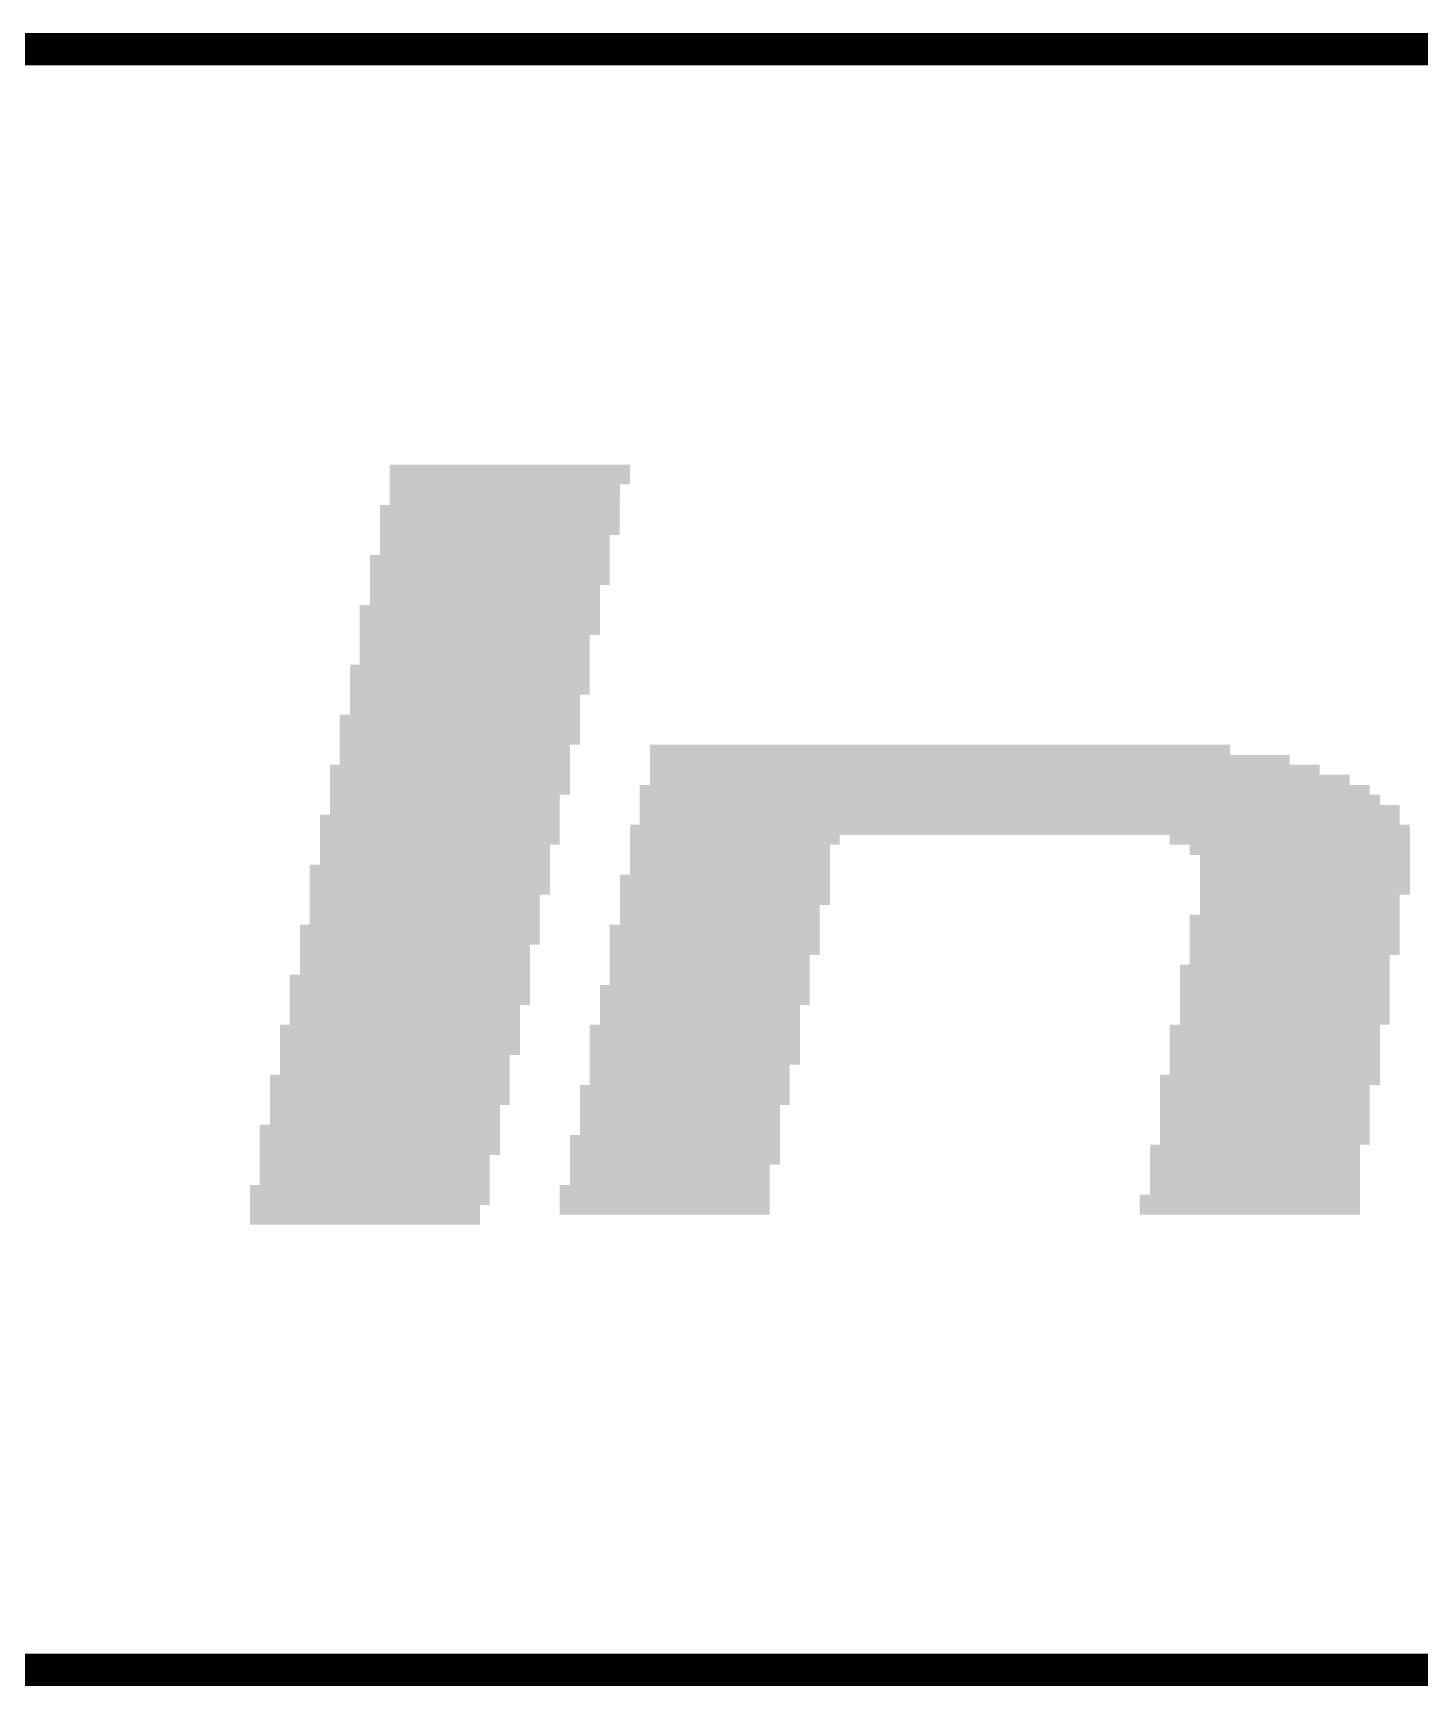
# Model space of a CAD drawing. Extents: x -0.1 to 57.1, y -0.1 to 42.5.
# Drawn here: x 6.454 to 9.451, y 38.965 to 42.535 of the extents above; entities that cross this region are included whole.
import ezdxf

# ---------------------------------------------------------------- set-up
doc = ezdxf.new("R2010")
doc.units = 0
doc.header["$MEASUREMENT"] = 0
doc.layers.add('03_ASSY2_GBR', color=2, linetype='CONTINUOUS')

msp = doc.modelspace()

# ---------------------------------------------------------------- linework, layer by layer
at = {"layer": '03_ASSY2_GBR', "const_width": 0.07}
for points in [[(19.75, 42.5), (2.25, 42.5)], [(2.25, 39), (19.75, 39)]]:
    msp.add_lwpolyline(points, dxfattribs=at)
at = {"layer": '03_ASSY2_GBR'}
for points in [[(7.22501, 41.560054), (7.225018, 41.602928), (7.74398, 41.560054), (7.744, 41.602928)], [(7.225018, 41.602928), (7.22502, 41.602946), (7.744, 41.602928), (7.743982, 41.602946)], [(7.22502, 41.602946), (7.225054, 41.60298), (7.743982, 41.602946), (7.743946, 41.60298)], [(7.225054, 41.60298), (7.225074, 41.603), (7.743946, 41.60298), (7.225074, 41.603)], [(7.225, 41.516148), (7.22501, 41.559852), (7.72199, 41.516148), (7.722, 41.559852)], [(7.22501, 41.56), (7.22501, 41.560054), (7.743926, 41.56), (7.74398, 41.560054)], [(7.22501, 41.55998), (7.22501, 41.56), (7.722128, 41.55998), (7.743926, 41.56)], [(7.22501, 41.559852), (7.22501, 41.55998), (7.722, 41.559852), (7.722128, 41.55998)], [(7.204006, 41.451054), (7.20402, 41.515946), (7.72198, 41.451054), (7.72199, 41.515946)], [(7.20402, 41.515946), (7.204074, 41.516), (7.72199, 41.515946), (7.72199, 41.516)], [(7.204074, 41.516), (7.224872, 41.51602), (7.72199, 41.516), (7.72199, 41.51602)], [(7.224872, 41.51602), (7.225, 41.516148), (7.72199, 41.51602), (7.72199, 41.516148)], [(7.204, 41.408148), (7.204006, 41.450852), (7.699992, 41.408148), (7.7, 41.450852)], [(7.204006, 41.451), (7.204006, 41.451054), (7.721926, 41.451), (7.72198, 41.451054)], [(7.204006, 41.45098), (7.204006, 41.451), (7.700128, 41.45098), (7.721926, 41.451)], [(7.204006, 41.450852), (7.204006, 41.45098), (7.7, 41.450852), (7.700128, 41.45098)], [(7.182006, 41.343054), (7.18202, 41.407946), (7.69998, 41.343054), (7.699992, 41.407946)], [(7.18202, 41.407946), (7.182074, 41.408), (7.699992, 41.407946), (7.699992, 41.408)], [(7.182074, 41.408), (7.203872, 41.40802), (7.699992, 41.408), (7.699992, 41.40802)], [(7.203872, 41.40802), (7.204, 41.408148), (7.699992, 41.40802), (7.699992, 41.408148)], [(7.182, 41.300148), (7.182006, 41.342852), (7.678992, 41.300148), (7.679, 41.342852)], [(7.182006, 41.343), (7.182006, 41.343054), (7.699926, 41.343), (7.69998, 41.343054)], [(7.182006, 41.34298), (7.182006, 41.343), (7.679128, 41.34298), (7.699926, 41.343)], [(7.182006, 41.342852), (7.182006, 41.34298), (7.679, 41.342852), (7.679128, 41.34298)], [(7.160008, 41.235054), (7.16002, 41.299946), (7.67898, 41.235054), (7.678992, 41.299946)], [(7.16002, 41.299946), (7.160074, 41.3), (7.678992, 41.299946), (7.678992, 41.3)], [(7.160074, 41.3), (7.181872, 41.30002), (7.678992, 41.3), (7.678992, 41.30002)], [(7.181872, 41.30002), (7.182, 41.300148), (7.678992, 41.30002), (7.678992, 41.300148)], [(7.16, 41.171148), (7.160008, 41.234852), (7.65699, 41.171148), (7.657, 41.234852)], [(7.160008, 41.235), (7.160008, 41.235054), (7.678926, 41.235), (7.67898, 41.235054)], [(7.160008, 41.23498), (7.160008, 41.235), (7.657128, 41.23498), (7.678926, 41.235)], [(7.160008, 41.234852), (7.160008, 41.23498), (7.657, 41.234852), (7.657128, 41.23498)], [(7.139006, 41.106054), (7.13902, 41.170946), (7.65698, 41.106054), (7.65699, 41.170946)], [(7.13902, 41.170946), (7.139074, 41.171), (7.65699, 41.170946), (7.65699, 41.171)], [(7.139074, 41.171), (7.159872, 41.17102), (7.65699, 41.171), (7.65699, 41.17102)], [(7.159872, 41.17102), (7.16, 41.171148), (7.65699, 41.17102), (7.65699, 41.171148)], [(7.139, 41.063148), (7.139006, 41.105852), (7.635992, 41.063148), (7.636, 41.105852)], [(7.139006, 41.106), (7.139006, 41.106054), (7.656926, 41.106), (7.65698, 41.106054)], [(7.139006, 41.10598), (7.139006, 41.106), (7.636128, 41.10598), (7.656926, 41.106)], [(7.139006, 41.105852), (7.139006, 41.10598), (7.636, 41.105852), (7.636128, 41.10598)], [(7.117006, 40.998054), (7.11702, 41.062946), (7.63598, 40.998054), (7.635992, 41.062946)], [(7.11702, 41.062946), (7.117074, 41.063), (7.635992, 41.062946), (7.635992, 41.063)], [(7.117074, 41.063), (7.138872, 41.06302), (7.635992, 41.063), (7.635992, 41.06302)], [(7.138872, 41.06302), (7.139, 41.063148), (7.635992, 41.06302), (7.635992, 41.063148)], [(7.117, 40.955148), (7.117006, 40.997852), (7.613992, 40.955148), (7.614, 40.997852)], [(7.117006, 40.998), (7.117006, 40.998054), (7.635926, 40.998), (7.63598, 40.998054)], [(7.117006, 40.99798), (7.117006, 40.998), (7.614128, 40.99798), (7.635926, 40.998)], [(7.117006, 40.997852), (7.117006, 40.99798), (7.614, 40.997852), (7.614128, 40.99798)], [(7.787014, 40.976128), (7.787018, 40.997926), (9.04002, 40.976128), (9.04, 40.997926)], [(7.787018, 40.997926), (7.78702, 40.997946), (9.04, 40.997926), (9.03998, 40.997946)], [(7.78702, 40.997946), (7.787054, 40.99798), (9.03998, 40.997946), (9.039946, 40.99798)], [(7.787054, 40.99798), (7.787074, 40.998), (9.039946, 40.99798), (7.787074, 40.998)], [(7.096006, 40.890054), (7.09602, 40.954946), (7.61398, 40.890054), (7.613992, 40.954946)], [(7.09602, 40.954946), (7.096074, 40.955), (7.613992, 40.954946), (7.613992, 40.955)], [(7.096074, 40.955), (7.116872, 40.95502), (7.613992, 40.955), (7.613992, 40.95502)], [(7.116872, 40.95502), (7.117, 40.955148), (7.613992, 40.95502), (7.613992, 40.955148)], [(7.787004, 40.933128), (7.78701, 40.954926), (9.23402, 40.933128), (9.234, 40.954926)], [(7.78701, 40.955128), (7.787014, 40.975926), (9.16902, 40.955128), (9.169, 40.975926)], [(7.78701, 40.955), (7.78701, 40.955128), (9.169148, 40.955), (9.16902, 40.955128)], [(7.78701, 40.95498), (7.78701, 40.955), (9.233946, 40.95498), (9.169148, 40.955)], [(7.78701, 40.954926), (7.78701, 40.95498), (9.234, 40.954926), (9.233946, 40.95498)], [(7.787014, 40.976), (7.787014, 40.976128), (9.040148, 40.976), (9.04002, 40.976128)], [(7.787014, 40.97598), (7.787014, 40.976), (9.168946, 40.97598), (9.040148, 40.976)], [(7.787014, 40.975926), (7.787014, 40.97598), (9.169, 40.975926), (9.168946, 40.97598)], [(7.787, 40.911148), (7.787004, 40.932926), (9.29902, 40.911148), (9.299, 40.932926)], [(7.787004, 40.933), (7.787004, 40.933128), (9.234148, 40.933), (9.23402, 40.933128)], [(7.787004, 40.93298), (7.787004, 40.933), (9.298946, 40.93298), (9.234148, 40.933)], [(7.787004, 40.932926), (7.787004, 40.93298), (9.299, 40.932926), (9.298946, 40.93298)], [(7.096, 40.847148), (7.096006, 40.889852), (7.591992, 40.847148), (7.592, 40.889852)], [(7.096006, 40.89), (7.096006, 40.890054), (7.613926, 40.89), (7.61398, 40.890054)], [(7.096006, 40.88998), (7.096006, 40.89), (7.592128, 40.88998), (7.613926, 40.89)], [(7.096006, 40.889852), (7.096006, 40.88998), (7.592, 40.889852), (7.592128, 40.88998)], [(7.76501, 40.868128), (7.765014, 40.889926), (9.36402, 40.868128), (9.364, 40.889926)], [(7.765014, 40.890128), (7.765018, 40.910926), (9.34202, 40.890128), (9.342, 40.910926)], [(7.765014, 40.89), (7.765014, 40.890128), (9.342148, 40.89), (9.34202, 40.890128)], [(7.765014, 40.88998), (7.765014, 40.89), (9.363946, 40.88998), (9.342148, 40.89)], [(7.765014, 40.889926), (7.765014, 40.88998), (9.364, 40.889926), (9.363946, 40.88998)], [(7.765018, 40.910926), (7.76502, 40.910946), (9.342, 40.910926), (9.34198, 40.910946)], [(7.76502, 40.910946), (7.765054, 40.91098), (9.34198, 40.910946), (9.341946, 40.91098)], [(7.765054, 40.91098), (7.765074, 40.911), (9.341946, 40.91098), (9.299148, 40.911)], [(7.765074, 40.911), (7.786872, 40.91102), (9.299148, 40.911), (9.299128, 40.91102)], [(7.786872, 40.91102), (7.78698, 40.911128), (9.299128, 40.91102), (9.29902, 40.911128)], [(7.78698, 40.911128), (7.787, 40.911148), (9.29902, 40.911128), (9.29902, 40.911148)], [(7.074006, 40.782054), (7.07402, 40.846946), (7.59198, 40.782054), (7.591992, 40.846946)], [(7.07402, 40.846946), (7.074074, 40.847), (7.591992, 40.846946), (7.591992, 40.847)], [(7.074074, 40.847), (7.095872, 40.84702), (7.591992, 40.847), (7.591992, 40.84702)], [(7.095872, 40.84702), (7.096, 40.847148), (7.591992, 40.84702), (7.591992, 40.847148)], [(7.765, 40.825148), (7.765008, 40.867926), (9.40702, 40.825148), (9.407, 40.867926)], [(7.765008, 40.868), (7.76501, 40.868128), (9.364148, 40.868), (9.36402, 40.868128)], [(7.765008, 40.86798), (7.765008, 40.868), (9.406946, 40.86798), (9.364148, 40.868)], [(7.765008, 40.867926), (7.765008, 40.86798), (9.407, 40.867926), (9.406946, 40.86798)], [(7.744014, 40.803), (7.744018, 40.824926), (9.428996, 40.803), (9.429, 40.824926)], [(7.744018, 40.824926), (7.74402, 40.824946), (9.429, 40.824926), (9.42898, 40.824946)], [(7.74402, 40.824946), (7.744054, 40.82498), (9.42898, 40.824946), (9.428946, 40.82498)], [(7.744054, 40.82498), (7.744074, 40.825), (9.428946, 40.82498), (9.407148, 40.825)], [(7.744074, 40.825), (7.764872, 40.82502), (9.407148, 40.825), (9.407128, 40.82502)], [(7.764872, 40.82502), (7.76498, 40.825128), (9.407128, 40.82502), (9.40702, 40.825128)], [(7.76498, 40.825128), (7.765, 40.825148), (9.40702, 40.825128), (9.40702, 40.825148)], [(7.074, 40.739148), (7.074006, 40.781852), (7.570992, 40.739148), (7.571, 40.781852)], [(7.074006, 40.782), (7.074006, 40.782054), (7.591926, 40.782), (7.59198, 40.782054)], [(7.074006, 40.78198), (7.074006, 40.782), (7.571128, 40.78198), (7.591926, 40.782)], [(7.074006, 40.781852), (7.074006, 40.78198), (7.571, 40.781852), (7.571128, 40.78198)], [(7.744, 40.717148), (7.744012, 40.781852), (8.17599, 40.717148), (8.176, 40.781852)], [(7.744012, 40.782054), (7.744014, 40.802852), (8.19698, 40.782054), (8.197, 40.802852)], [(7.744012, 40.782), (7.744012, 40.782054), (8.196926, 40.782), (8.19698, 40.782054)], [(7.744012, 40.78198), (7.744012, 40.782), (8.176128, 40.78198), (8.196926, 40.782)], [(7.744012, 40.781852), (7.744012, 40.78198), (8.176, 40.781852), (8.176128, 40.78198)], [(7.744014, 40.80298), (7.744014, 40.803), (8.197128, 40.80298), (8.909852, 40.803)], [(7.744014, 40.802852), (7.744014, 40.80298), (8.197, 40.802852), (8.197128, 40.80298)], [(8.90998, 40.802872), (8.909852, 40.803), (9.428996, 40.802872), (9.428996, 40.803)], [(8.91, 40.782074), (8.90998, 40.802872), (9.428994, 40.782074), (9.428996, 40.802872)], [(8.910054, 40.78202), (8.91, 40.782074), (9.428994, 40.78202), (9.428994, 40.782074)], [(8.952852, 40.782), (8.910054, 40.78202), (9.428994, 40.782), (9.428994, 40.78202)], [(8.95298, 40.781872), (8.952852, 40.782), (9.428994, 40.781872), (9.428994, 40.782)], [(8.953, 40.760074), (8.95298, 40.781872), (9.42899, 40.760074), (9.428994, 40.781872)], [(7.05201, 40.674054), (7.05202, 40.738946), (7.57098, 40.674054), (7.570992, 40.738946)], [(7.05202, 40.738946), (7.052074, 40.739), (7.570992, 40.738946), (7.570992, 40.739)], [(7.052074, 40.739), (7.073872, 40.73902), (7.570992, 40.739), (7.570992, 40.73902)], [(7.073872, 40.73902), (7.074, 40.739148), (7.570992, 40.73902), (7.570992, 40.739148)], [(8.953054, 40.76002), (8.953, 40.760074), (9.42899, 40.76002), (9.42899, 40.760074)], [(8.974852, 40.76), (8.953054, 40.76002), (9.42899, 40.76), (9.42899, 40.76002)], [(8.97498, 40.759872), (8.974852, 40.76), (9.42899, 40.759872), (9.42899, 40.76)], [(8.974994, 40.674054), (8.97498, 40.759872), (9.42898, 40.674054), (9.42899, 40.759872)], [(7.722006, 40.652054), (7.72202, 40.716946), (8.17598, 40.652054), (8.175988, 40.716946)], [(7.72202, 40.716946), (7.722074, 40.717), (8.175988, 40.716946), (8.17599, 40.717)], [(7.722074, 40.717), (7.743872, 40.71702), (8.17599, 40.717), (8.17599, 40.71702)], [(7.743872, 40.71702), (7.744, 40.717148), (8.17599, 40.71702), (8.17599, 40.717148)], [(7.052, 40.609148), (7.052008, 40.673852), (7.548986, 40.609148), (7.549, 40.673852)], [(7.052008, 40.674), (7.05201, 40.674054), (7.570926, 40.674), (7.57098, 40.674054)], [(7.052008, 40.67398), (7.052008, 40.674), (7.549128, 40.67398), (7.570926, 40.674)], [(7.052008, 40.673852), (7.052008, 40.67398), (7.549, 40.673852), (7.549128, 40.67398)], [(8.974994, 40.674), (8.974994, 40.674054), (9.428926, 40.674), (9.42898, 40.674054)], [(8.974994, 40.67398), (8.974994, 40.674), (9.407128, 40.67398), (9.428926, 40.674)], [(8.974994, 40.673852), (8.974994, 40.67398), (9.407, 40.673852), (9.407128, 40.67398)], [(8.975, 40.631148), (8.974994, 40.673852), (9.406992, 40.631148), (9.407, 40.673852)], [(7.722, 40.609148), (7.722006, 40.651852), (8.153992, 40.609148), (8.154, 40.651852)], [(7.722006, 40.652), (7.722006, 40.652054), (8.175926, 40.652), (8.17598, 40.652054)], [(7.722006, 40.65198), (7.722006, 40.652), (8.154128, 40.65198), (8.175926, 40.652)], [(7.722006, 40.651852), (7.722006, 40.65198), (8.154, 40.651852), (8.154128, 40.65198)], [(8.953002, 40.544054), (8.95302, 40.630946), (9.40698, 40.544054), (9.406992, 40.630946)], [(8.95302, 40.630946), (8.953074, 40.631), (9.406992, 40.630946), (9.406992, 40.631)], [(8.953074, 40.631), (8.974872, 40.63102), (9.406992, 40.631), (9.406992, 40.63102)], [(8.974872, 40.63102), (8.975, 40.631148), (9.406992, 40.63102), (9.406992, 40.631148)], [(7.031012, 40.566054), (7.03102, 40.608946), (7.54898, 40.566054), (7.548986, 40.608946)], [(7.03102, 40.608946), (7.031074, 40.609), (7.548986, 40.608946), (7.548986, 40.609)], [(7.031074, 40.609), (7.051872, 40.60902), (7.548986, 40.609), (7.548986, 40.60902)], [(7.051872, 40.60902), (7.052, 40.609148), (7.548986, 40.60902), (7.548986, 40.609148)], [(7.70001, 40.544054), (7.70002, 40.608946), (8.15398, 40.544054), (8.153992, 40.608946)], [(7.70002, 40.608946), (7.700074, 40.609), (8.153992, 40.608946), (8.153992, 40.609)], [(7.700074, 40.609), (7.721872, 40.60902), (8.153992, 40.609), (8.153992, 40.60902)], [(7.721872, 40.60902), (7.722, 40.609148), (8.153992, 40.60902), (8.153992, 40.609148)], [(7.031, 40.501148), (7.031012, 40.565852), (7.52799, 40.501148), (7.528, 40.565852)], [(7.031012, 40.566), (7.031012, 40.566054), (7.548926, 40.566), (7.54898, 40.566054)], [(7.031012, 40.56598), (7.031012, 40.566), (7.528128, 40.56598), (7.548926, 40.566)], [(7.031012, 40.565852), (7.031012, 40.56598), (7.528, 40.565852), (7.528128, 40.56598)], [(7.7, 40.479148), (7.700008, 40.543852), (8.131986, 40.479148), (8.132, 40.543852)], [(7.700008, 40.544), (7.70001, 40.544054), (8.153926, 40.544), (8.15398, 40.544054)], [(7.700008, 40.54398), (7.700008, 40.544), (8.132128, 40.54398), (8.153926, 40.544)], [(7.700008, 40.543852), (7.700008, 40.54398), (8.132, 40.543852), (8.132128, 40.54398)], [(8.932, 40.393148), (8.93202, 40.522946), (9.38498, 40.393148), (9.384996, 40.522946)], [(8.93202, 40.522946), (8.932074, 40.523), (9.384996, 40.522946), (9.384996, 40.523)], [(8.932074, 40.523), (8.952872, 40.52302), (9.384996, 40.523), (9.384996, 40.52302)], [(8.952872, 40.52302), (8.953, 40.523148), (9.384996, 40.52302), (9.384996, 40.523148)], [(8.953, 40.523148), (8.953002, 40.543852), (9.384996, 40.523148), (9.385, 40.543852)], [(8.953002, 40.544), (8.953002, 40.544054), (9.406926, 40.544), (9.40698, 40.544054)], [(8.953002, 40.54398), (8.953002, 40.544), (9.385128, 40.54398), (9.406926, 40.544)], [(8.953002, 40.543852), (8.953002, 40.54398), (9.385, 40.543852), (9.385128, 40.54398)], [(7.009006, 40.436054), (7.00902, 40.500946), (7.52798, 40.436054), (7.527988, 40.500946)], [(7.00902, 40.500946), (7.009074, 40.501), (7.527988, 40.500946), (7.52799, 40.501)], [(7.009074, 40.501), (7.030872, 40.50102), (7.52799, 40.501), (7.52799, 40.50102)], [(7.030872, 40.50102), (7.031, 40.501148), (7.52799, 40.50102), (7.52799, 40.501148)], [(7.67901, 40.436054), (7.67902, 40.478946), (8.13198, 40.436054), (8.131986, 40.478946)], [(7.67902, 40.478946), (7.679074, 40.479), (8.131986, 40.478946), (8.131986, 40.479)], [(7.679074, 40.479), (7.699872, 40.47902), (8.131986, 40.479), (8.131986, 40.47902)], [(7.699872, 40.47902), (7.7, 40.479148), (8.131986, 40.47902), (8.131986, 40.479148)], [(7.009, 40.393148), (7.009006, 40.435852), (7.505992, 40.393148), (7.506, 40.435852)], [(7.009006, 40.436), (7.009006, 40.436054), (7.527926, 40.436), (7.52798, 40.436054)], [(7.009006, 40.43598), (7.009006, 40.436), (7.506128, 40.43598), (7.527926, 40.436)], [(7.009006, 40.435852), (7.009006, 40.43598), (7.506, 40.435852), (7.506128, 40.43598)], [(7.679, 40.393148), (7.679008, 40.435852), (8.110992, 40.393148), (8.111, 40.435852)], [(7.679008, 40.436), (7.67901, 40.436054), (8.131926, 40.436), (8.13198, 40.436054)], [(7.679008, 40.43598), (7.679008, 40.436), (8.111128, 40.43598), (8.131926, 40.436)], [(7.679008, 40.435852), (7.679008, 40.43598), (8.111, 40.435852), (8.111128, 40.43598)], [(6.988006, 40.328054), (6.98802, 40.392946), (7.50598, 40.328054), (7.505992, 40.392946)], [(6.98802, 40.392946), (6.988074, 40.393), (7.505992, 40.392946), (7.505992, 40.393)], [(6.988074, 40.393), (7.008872, 40.39302), (7.505992, 40.393), (7.505992, 40.39302)], [(7.008872, 40.39302), (7.009, 40.393148), (7.505992, 40.39302), (7.505992, 40.393148)], [(7.657006, 40.307054), (7.65702, 40.392946), (8.11098, 40.307054), (8.110992, 40.392946)], [(7.65702, 40.392946), (7.657074, 40.393), (8.110992, 40.392946), (8.110992, 40.393)], [(7.657074, 40.393), (7.678872, 40.39302), (8.110992, 40.393), (8.110992, 40.39302)], [(7.678872, 40.39302), (7.679, 40.393148), (8.110992, 40.39302), (8.110992, 40.393148)], [(8.91, 40.285148), (8.910018, 40.392852), (9.363982, 40.285148), (9.364, 40.392852)], [(8.910018, 40.392852), (8.91002, 40.392946), (9.364, 40.392852), (9.364094, 40.392946)], [(8.91002, 40.392946), (8.910054, 40.39298), (9.364094, 40.392946), (9.364128, 40.39298)], [(8.910054, 40.39298), (8.910074, 40.393), (9.364128, 40.39298), (9.384926, 40.393)], [(8.910074, 40.393), (8.931872, 40.39302), (9.384926, 40.393), (9.384946, 40.39302)], [(8.931872, 40.39302), (8.931906, 40.393054), (9.384946, 40.39302), (9.38498, 40.393054)], [(8.931906, 40.393054), (8.932, 40.393148), (9.38498, 40.393054), (9.38498, 40.393148)], [(6.988, 40.285148), (6.988006, 40.327852), (7.483992, 40.285148), (7.484, 40.327852)], [(6.988006, 40.328), (6.988006, 40.328054), (7.505926, 40.328), (7.50598, 40.328054)], [(6.988006, 40.32798), (6.988006, 40.328), (7.484128, 40.32798), (7.505926, 40.328)], [(6.988006, 40.327852), (6.988006, 40.32798), (7.484, 40.327852), (7.484128, 40.32798)], [(7.657, 40.263148), (7.657006, 40.306852), (8.088988, 40.263148), (8.089, 40.306852)], [(7.657006, 40.307), (7.657006, 40.307054), (8.110926, 40.307), (8.11098, 40.307054)], [(7.657006, 40.30698), (7.657006, 40.307), (8.089128, 40.30698), (8.110926, 40.307)], [(7.657006, 40.306852), (7.657006, 40.30698), (8.089, 40.306852), (8.089128, 40.30698)], [(6.966006, 40.220054), (6.96602, 40.284946), (7.48398, 40.220054), (7.483992, 40.284946)], [(6.96602, 40.284946), (6.966074, 40.285), (7.483992, 40.284946), (7.483992, 40.285)], [(6.966074, 40.285), (6.987872, 40.28502), (7.483992, 40.285), (7.483992, 40.28502)], [(6.987872, 40.28502), (6.988, 40.285148), (7.483992, 40.28502), (7.483992, 40.285148)], [(8.889016, 40.263054), (8.88902, 40.284946), (9.36398, 40.263054), (9.363982, 40.284946)], [(8.88902, 40.284946), (8.889074, 40.285), (9.363982, 40.284946), (9.363982, 40.285)], [(8.889074, 40.285), (8.909872, 40.28502), (9.363982, 40.285), (9.363982, 40.28502)], [(8.909872, 40.28502), (8.91, 40.285148), (9.363982, 40.28502), (9.363982, 40.285148)], [(7.636012, 40.220054), (7.63602, 40.262946), (8.08898, 40.220054), (8.088988, 40.262946)], [(7.63602, 40.262946), (7.636074, 40.263), (8.088988, 40.262946), (8.088988, 40.263)], [(7.636074, 40.263), (7.656872, 40.26302), (8.088988, 40.263), (8.088988, 40.26302)], [(7.656872, 40.26302), (7.657, 40.263148), (8.088988, 40.26302), (8.088988, 40.263148)], [(8.889, 40.134148), (8.889016, 40.262852), (9.34198, 40.134148), (9.342, 40.262852)], [(8.889016, 40.263), (8.889016, 40.263054), (9.363926, 40.263), (9.36398, 40.263054)], [(8.889016, 40.26298), (8.889016, 40.263), (9.342128, 40.26298), (9.363926, 40.263)], [(8.889016, 40.262852), (8.889016, 40.26298), (9.342, 40.262852), (9.342128, 40.26298)], [(6.966, 40.177148), (6.966006, 40.219852), (7.462992, 40.177148), (7.463, 40.219852)], [(6.966006, 40.22), (6.966006, 40.220054), (7.483926, 40.22), (7.48398, 40.220054)], [(6.966006, 40.21998), (6.966006, 40.22), (7.463128, 40.21998), (7.483926, 40.22)], [(6.966006, 40.219852), (6.966006, 40.21998), (7.463, 40.219852), (7.463128, 40.21998)], [(7.636, 40.155148), (7.636012, 40.219852), (8.067988, 40.155148), (8.068, 40.219852)], [(7.636012, 40.22), (7.636012, 40.220054), (8.088926, 40.22), (8.08898, 40.220054)], [(7.636012, 40.21998), (7.636012, 40.22), (8.068128, 40.21998), (8.088926, 40.22)], [(7.636012, 40.219852), (7.636012, 40.21998), (8.068, 40.219852), (8.068128, 40.21998)], [(6.94401, 40.112054), (6.94402, 40.176946), (7.46298, 40.112054), (7.462992, 40.176946)], [(6.94402, 40.176946), (6.944074, 40.177), (7.462992, 40.176946), (7.462992, 40.177)], [(6.944074, 40.177), (6.965872, 40.17702), (7.462992, 40.177), (7.462992, 40.17702)], [(6.965872, 40.17702), (6.966, 40.177148), (7.462992, 40.17702), (7.462992, 40.177148)], [(7.614008, 40.091054), (7.61402, 40.154946), (8.06798, 40.091054), (8.067988, 40.154946)], [(7.61402, 40.154946), (7.614074, 40.155), (8.067988, 40.154946), (8.067988, 40.155)], [(7.614074, 40.155), (7.635872, 40.15502), (8.067988, 40.155), (8.067988, 40.15502)], [(7.635872, 40.15502), (7.636, 40.155148), (8.067988, 40.15502), (8.067988, 40.155148)], [(8.867, 40.026148), (8.867018, 40.133852), (9.320984, 40.026148), (9.321, 40.133852)], [(8.867018, 40.133852), (8.86702, 40.133946), (9.321, 40.133852), (9.321094, 40.133946)], [(8.86702, 40.133946), (8.867054, 40.13398), (9.321094, 40.133946), (9.321128, 40.13398)], [(8.867054, 40.13398), (8.867074, 40.134), (9.321128, 40.13398), (9.341926, 40.134)], [(8.867074, 40.134), (8.888872, 40.13402), (9.341926, 40.134), (9.341946, 40.13402)], [(8.888872, 40.13402), (8.888906, 40.134054), (9.341946, 40.13402), (9.34198, 40.134054)], [(8.888906, 40.134054), (8.889, 40.134148), (9.34198, 40.134054), (9.34198, 40.134148)], [(6.944, 40.047148), (6.944008, 40.111852), (7.440986, 40.047148), (7.441, 40.111852)], [(6.944008, 40.112), (6.94401, 40.112054), (7.462926, 40.112), (7.46298, 40.112054)], [(6.944008, 40.11198), (6.944008, 40.112), (7.441128, 40.11198), (7.462926, 40.112)], [(6.944008, 40.111852), (6.944008, 40.11198), (7.441, 40.111852), (7.441128, 40.11198)], [(7.614, 40.047148), (7.614008, 40.090852), (8.04599, 40.047148), (8.046, 40.090852)], [(7.614008, 40.091), (7.614008, 40.091054), (8.067926, 40.091), (8.06798, 40.091054)], [(7.614008, 40.09098), (7.614008, 40.091), (8.046128, 40.09098), (8.067926, 40.091)], [(7.614008, 40.090852), (7.614008, 40.09098), (8.046, 40.090852), (8.046128, 40.09098)], [(6.92301, 40.004054), (6.92302, 40.046946), (7.44098, 40.004054), (7.440986, 40.046946)], [(6.92302, 40.046946), (6.923074, 40.047), (7.440986, 40.046946), (7.440986, 40.047)], [(6.923074, 40.047), (6.943872, 40.04702), (7.440986, 40.047), (7.440986, 40.04702)], [(6.943872, 40.04702), (6.944, 40.047148), (7.440986, 40.04702), (7.440986, 40.047148)], [(7.59202, 40.046946), (7.592074, 40.047), (8.04599, 40.046946), (8.04599, 40.047)], [(7.59202, 39.983054), (7.59202, 40.046946), (8.04598, 39.983054), (8.04599, 40.046946)], [(7.592074, 40.047), (7.613872, 40.04702), (8.04599, 40.047), (8.04599, 40.04702)], [(7.613872, 40.04702), (7.614, 40.047148), (8.04599, 40.04702), (8.04599, 40.047148)], [(8.845, 39.983072), (8.84502, 40.025946), (9.32098, 39.983072), (9.320984, 40.025946)], [(8.84502, 40.025946), (8.845074, 40.026), (9.320984, 40.025946), (9.320984, 40.026)], [(8.845074, 40.026), (8.866872, 40.02602), (9.320984, 40.026), (9.320984, 40.02602)], [(8.866872, 40.02602), (8.867, 40.026148), (9.320984, 40.02602), (9.320984, 40.026148)], [(6.923, 39.961074), (6.923008, 40.003852), (7.41998, 39.961074), (7.42, 40.003852)], [(6.923008, 40.004), (6.92301, 40.004054), (7.440926, 40.004), (7.44098, 40.004054)], [(6.923008, 40.00398), (6.923008, 40.004), (7.420128, 40.00398), (7.440926, 40.004)], [(6.923008, 40.003852), (6.923008, 40.00398), (7.42, 40.003852), (7.420128, 40.00398)], [(6.92302, 39.961054), (6.923, 39.961074), (7.41998, 39.961054), (7.41998, 39.961074)], [(6.923054, 39.96102), (6.92302, 39.961054), (7.419946, 39.96102), (7.41998, 39.961054)], [(7.419926, 39.961), (6.923054, 39.96102), (7.419926, 39.961), (7.419946, 39.96102)], [(7.592074, 39.983), (7.59202, 39.983054), (8.045926, 39.983), (8.04598, 39.983054)], [(8.84502, 39.983054), (8.845, 39.983072), (9.32098, 39.983054), (9.32098, 39.983072)], [(8.845054, 39.98302), (8.84502, 39.983054), (9.320946, 39.98302), (9.32098, 39.983054)], [(9.320926, 39.983), (8.845054, 39.98302), (9.320926, 39.983), (9.320946, 39.98302)]]:
    msp.add_solid(points, dxfattribs=at)

doc.saveas('drawing.dxf')
